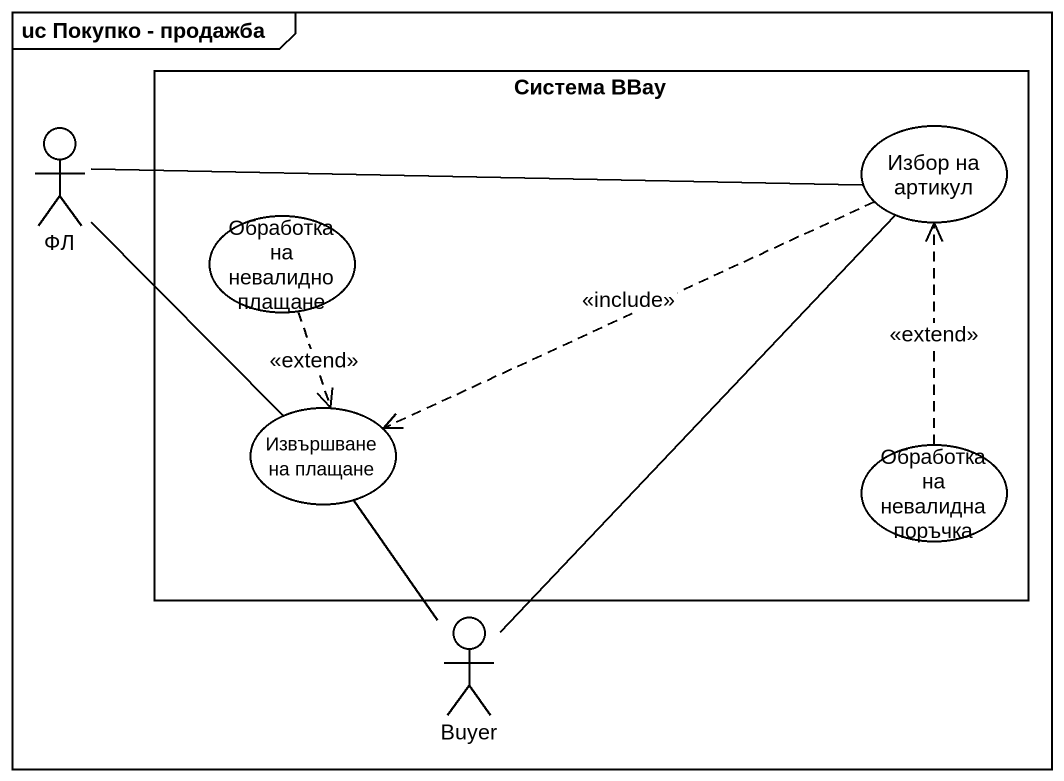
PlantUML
@startuml
mainframe uc Покупко - продажба
rectangle "Система BBay" as Система_BBay {
  usecase "Избор на артикул" as Избор_на_артикул
  usecase "Обработка на невалидно плащане" as Обработка_на_невалидно
  usecase "Извършване на плащане" as Извършване_на_плащане
  usecase "Обработка на невалидна поръчка" as Обработка_на_невалидна
}
actor ФЛ
actor Buyer
ФЛ -right- Избор_на_артикул
ФЛ -- Извършване_на_плащане
Избор_на_артикул .left.> Извършване_на_плащане : <<include>>
Обработка_на_невалидно ..> Извършване_на_плащане : <<extend>>
Обработка_на_невалидна .up.> Избор_на_артикул : <<extend>>
Buyer -up- Избор_на_артикул
Buyer -up- Извършване_на_плащане
@enduml
